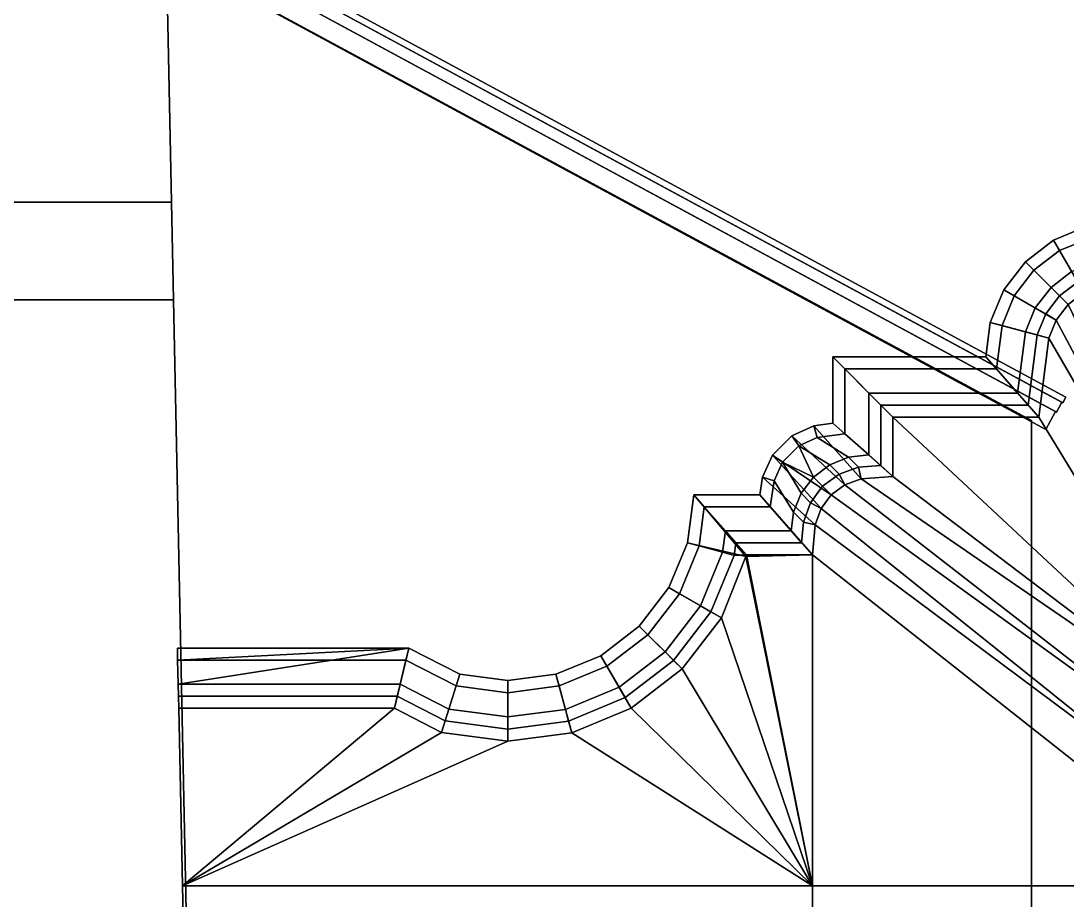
# Model space of a CAD drawing. Header units: metres. Extents: x -14.1 to 14.1, y -13.2 to 13.2.
# Drawn here: x -6.941 to -3.047, y -4.37 to -1.098 of the extents above; entities that cross this region are included whole.
import ezdxf

# ---------------------------------------------------------------- set-up
doc = ezdxf.new("R2010")
doc.units = ezdxf.units.M

msp = doc.modelspace()

# ---------------------------------------------------------------- linework, layer by layer
at = {"layer": 'bldgs', "color": 21}
for points in [[(-7.9901, 0.012212, 12.8292), (-3.17934, -2.58551, 12.8292), (-3.17934, -2.58551, 8.6044), (-7.9901, 0.012212, 8.6044)], [(-7.9901, -4.42826, 12.8292), (-3.17934, -4.42826, 12.8292), (-3.17934, -2.58551, 12.8292), (-7.9901, 0.012212, 12.8292)], [(-3.17934, -2.58551, 8.6044), (-3.17934, -2.58551, 5.92099), (-7.9901, 0.012212, 5.92099), (-7.9901, 0.012212, 8.6044)], [(-3.17934, -2.58551, 5.92099), (-3.17934, -2.58551, 3.03788), (-7.9901, 0.012212, 3.03788), (-7.9901, 0.012212, 5.92099)], [(-3.17934, -2.58551, 3.03788), (-3.17934, -2.58551, 0.354462), (-7.9901, 0.012212, 0.354462), (-7.9901, 0.012212, 3.03788)], [(-3.17934, -2.58551, 0.354462), (-3.17934, -2.58551, -2.52865), (-7.9901, 0.012212, -2.52865), (-7.9901, 0.012212, 0.354462)], [(-3.17934, -2.58551, -2.52865), (-3.17934, -2.58551, -5.21206), (-7.9901, 0.012212, -5.21206), (-7.9901, 0.012212, -2.52865)], [(-3.17934, -2.58551, -5.21206), (-3.17934, -2.58551, -9.43688), (-7.9901, 0.012212, -9.43688), (-7.9901, 0.012212, -5.21206)], [(-7.9901, 0.012212, -9.43688), (-3.17934, -2.58551, -9.43688), (-3.17934, -4.42826, -9.43688), (-7.9901, -4.42826, -9.43688)], [(-3.17934, -2.58551, 8.6044), (-3.17934, -2.58551, 12.8292), (-3.17934, -4.42826, 12.8292), (-3.17934, -4.42826, 8.6044)], [(-3.17934, -4.42826, 8.6044), (-3.17934, -4.42826, 5.92099), (-3.17934, -2.58551, 5.92099), (-3.17934, -2.58551, 8.6044)], [(-3.17934, -4.42826, 5.92099), (-3.17934, -4.42826, 3.03788), (-3.17934, -2.58551, 3.03788), (-3.17934, -2.58551, 5.92099)], [(-3.17934, -4.42826, 3.03788), (-3.17934, -4.42826, 0.354462), (-3.17934, -2.58551, 0.354462), (-3.17934, -2.58551, 3.03788)], [(-3.17934, -4.42826, 0.354462), (-3.17934, -4.42826, -2.52865), (-3.17934, -2.58551, -2.52865), (-3.17934, -2.58551, 0.354462)], [(-3.17934, -4.42826, -2.52865), (-3.17934, -4.42826, -5.21206), (-3.17934, -2.58551, -5.21206), (-3.17934, -2.58551, -2.52865)], [(-3.17934, -4.42826, -5.21206), (-3.17934, -4.42826, -9.43688), (-3.17934, -2.58551, -9.43688), (-3.17934, -2.58551, -5.21206)]]:
    msp.add_3dface(points, dxfattribs=at)
at = {"layer": 'facade', "color": 30}
for points in [[(-2.97654, -1.86394, 18.2145), (-3.09814, -1.91426, 18.2145), (-3.0756, -1.95334, 18.2145), (-2.96486, -1.9075, 18.2145)], [(-2.98539, -2.10961, 16.6459), (-3.09814, -1.91426, 16.6459), (-2.97654, -1.86394, 16.6459), (-2.91813, -2.08179, 16.6459)], [(-3.0756, -1.95334, 18.176), (-3.03047, -2.03148, 18.176), (-2.94152, -1.99462, 18.176), (-2.96486, -1.9075, 18.176)], [(-3.20257, -1.9944, 18.2145), (-3.17068, -2.02629, 18.2145), (-3.0756, -1.95334, 18.2145), (-3.09814, -1.91426, 18.2145)], [(-3.04309, -2.15389, 16.6459), (-3.20257, -1.9944, 16.6459), (-3.09814, -1.91426, 16.6459), (-2.98539, -2.10961, 16.6459)], [(-3.17068, -2.02629, 18.176), (-3.10686, -2.09011, 18.176), (-3.03047, -2.03148, 18.176), (-3.0756, -1.95334, 18.176)], [(-3.28272, -2.09883, 18.2145), (-3.24363, -2.12137, 18.2145), (-3.17068, -2.02629, 18.2145), (-3.20257, -1.9944, 18.2145)], [(-3.08736, -2.21163, 16.6459), (-3.28272, -2.09883, 16.6459), (-3.20257, -1.9944, 16.6459), (-3.04309, -2.15389, 16.6459)], [(-3.24363, -2.12137, 18.176), (-3.16549, -2.1665, 18.176), (-3.10686, -2.09011, 18.176), (-3.17068, -2.02629, 18.176)], [(-3.10686, -2.09011, 18.2145), (-3.07497, -2.122, 18.2145), (-3.00793, -2.07052, 18.2145), (-3.03047, -2.03148, 18.2145)], [(-3.33308, -2.22043, 18.2145), (-3.28947, -2.23202, 18.2145), (-3.24363, -2.12137, 18.2145), (-3.28272, -2.09883, 18.2145)], [(-3.11505, -2.27844, 16.6459), (-3.33308, -2.22043, 16.6459), (-3.28272, -2.09883, 16.6459), (-3.08736, -2.21163, 16.6459)], [(-3.16549, -2.1665, 18.2145), (-3.12645, -2.18904, 18.2145), (-3.07497, -2.122, 18.2145), (-3.10686, -2.09011, 18.2145)], [(-3.28947, -2.23202, 18.176), (-3.20226, -2.25523, 18.176), (-3.16549, -2.1665, 18.176), (-3.24363, -2.12137, 18.176)], [(-3.20226, -2.25523, 18.2145), (-3.15865, -2.26681, 18.2145), (-3.12645, -2.18904, 18.2145), (-3.16549, -2.1665, 18.2145)], [(-2.32585, -3.63978, 18.1308), (-3.04309, -2.15389, 18.1308), (-3.08736, -2.21163, 18.1308)], [(-3.08736, -2.21163, 16.6459), (-3.04309, -2.15389, 16.6459), (-2.32585, -3.63978, 16.6459)], [(-2.32585, -3.63978, 18.1308), (-3.08736, -2.21163, 18.1308), (-3.11505, -2.27844, 18.1308)], [(-3.11505, -2.27844, 16.6459), (-3.08736, -2.21163, 16.6459), (-2.32585, -3.63978, 16.6459)], [(-3.34953, -2.34902, 18.2145), (-3.31018, -2.39374, 18.2145), (-3.28947, -2.23202, 18.2145), (-3.33308, -2.22043, 18.2145)], [(-3.1527, -2.57263, 16.6459), (-3.34953, -2.34902, 16.6459), (-3.33308, -2.22043, 16.6459), (-3.11505, -2.27844, 16.6459)], [(-3.31018, -2.39374, 18.176), (-3.23146, -2.48319, 18.176), (-3.20226, -2.25523, 18.176), (-3.28947, -2.23202, 18.176)], [(-3.23146, -2.48319, 18.2145), (-3.19206, -2.52791, 18.2145), (-3.15865, -2.26681, 18.2145), (-3.20226, -2.25523, 18.2145)], [(-3.11505, -2.27844, 18.1308), (-3.1527, -2.57263, 18.1308), (-2.43489, -3.74878, 18.1308), (-2.32585, -3.63978, 18.1308)], [(-2.32585, -3.63978, 16.6459), (-2.43489, -3.74878, 16.6459), (-3.1527, -2.57263, 16.6459), (-3.11505, -2.27844, 16.6459)], [(-3.69529, -2.79415, 16.6459), (-3.91891, -2.59567, 16.6459), (-3.91891, -2.34902, 16.6459), (-3.69529, -2.57263, 16.6459)], [(-3.91891, -2.34902, 18.176), (-3.91891, -2.34902, 16.6459), (-3.91891, -2.59567, 16.6459), (-3.91891, -2.59567, 18.176)], [(-3.91891, -2.59567, 18.176), (-3.91891, -2.59567, 18.2145), (-3.91891, -2.34902, 18.2145), (-3.91891, -2.34902, 18.176)], [(-3.91891, -2.59567, 18.2145), (-3.87419, -2.63489, 18.2145), (-3.87419, -2.39374, 18.2145), (-3.91891, -2.34902, 18.2145)], [(-3.91891, -2.34902, 18.2145), (-3.87419, -2.39374, 18.2145), (-3.31018, -2.39374, 18.2145), (-3.34953, -2.34902, 18.2145)], [(-3.91891, -2.34902, 18.176), (-3.91891, -2.34902, 18.2145), (-3.34953, -2.34902, 18.2145), (-3.34953, -2.34902, 18.176)], [(-3.34953, -2.34902, 18.176), (-3.34953, -2.34902, 16.6459), (-3.91891, -2.34902, 16.6459), (-3.91891, -2.34902, 18.176)], [(-3.69529, -2.57263, 16.6459), (-3.91891, -2.34902, 16.6459), (-3.34953, -2.34902, 16.6459), (-3.1527, -2.57263, 16.6459)], [(-3.87419, -2.39374, 18.176), (-3.78474, -2.48319, 18.176), (-3.23146, -2.48319, 18.176), (-3.31018, -2.39374, 18.176)], [(-3.87419, -2.63489, 18.176), (-3.78474, -2.71333, 18.176), (-3.78474, -2.48319, 18.176), (-3.87419, -2.39374, 18.176)], [(-3.87419, -2.39374, 18.176), (-3.87419, -2.39374, 18.2145), (-3.87419, -2.63489, 18.2145), (-3.87419, -2.63489, 18.176)], [(-3.31018, -2.39374, 18.176), (-3.31018, -2.39374, 18.2145), (-3.87419, -2.39374, 18.2145), (-3.87419, -2.39374, 18.176)], [(-3.78474, -2.71333, 18.2145), (-3.74002, -2.75256, 18.2145), (-3.74002, -2.52791, 18.2145), (-3.78474, -2.48319, 18.2145)], [(-3.78474, -2.48319, 18.2145), (-3.74002, -2.52791, 18.2145), (-3.19206, -2.52791, 18.2145), (-3.23146, -2.48319, 18.2145)], [(-3.78474, -2.48319, 18.176), (-3.78474, -2.48319, 18.2145), (-3.23146, -2.48319, 18.2145), (-3.23146, -2.48319, 18.176)], [(-3.78474, -2.71333, 18.176), (-3.78474, -2.71333, 18.2145), (-3.78474, -2.48319, 18.2145), (-3.78474, -2.48319, 18.176)], [(-3.74002, -2.52791, 18.176), (-3.74002, -2.52791, 18.2145), (-3.74002, -2.75256, 18.2145), (-3.74002, -2.75256, 18.176)], [(-3.74002, -2.75256, 18.176), (-3.69529, -2.79415, 18.1308), (-3.69529, -2.57263, 18.1308), (-3.74002, -2.52791, 18.176)], [(-3.74002, -2.52791, 18.176), (-3.69529, -2.57263, 18.1308), (-3.1527, -2.57263, 18.1308), (-3.19206, -2.52791, 18.176)], [(-3.19206, -2.52791, 18.176), (-3.19206, -2.52791, 18.2145), (-3.74002, -2.52791, 18.2145), (-3.74002, -2.52791, 18.176)], [(-3.87432, -2.82523, 16.6459), (-4.07133, -2.6424, 16.6459), (-3.98931, -2.60492, 16.6459), (-3.81394, -2.80283, 16.6459)], [(-4.07133, -2.6424, 18.2145), (-4.04539, -2.67975, 18.2145), (-3.97683, -2.6484, 18.2145), (-3.98931, -2.60492, 18.2145)], [(-3.81394, -2.80283, 16.6459), (-3.98931, -2.60492, 16.6459), (-3.91891, -2.59567, 16.6459), (-3.69529, -2.79415, 16.6459)], [(-3.98931, -2.60492, 18.2145), (-3.97683, -2.6484, 18.2145), (-3.87419, -2.63489, 18.2145), (-3.91891, -2.59567, 18.2145)], [(-2.43489, -3.74878, 18.1308), (-3.1527, -2.57263, 18.1308), (-3.69529, -2.57263, 18.1308)], [(-3.69529, -2.57263, 18.1308), (-3.69529, -2.79415, 18.1308), (-2.43489, -3.74878, 18.1308)], [(-3.69529, -2.57263, 16.6459), (-3.1527, -2.57263, 16.6459), (-2.43489, -3.74878, 16.6459)], [(-2.43489, -3.74878, 16.6459), (-3.69529, -2.79415, 16.6459), (-3.69529, -2.57263, 16.6459)], [(-3.92508, -2.86226, 16.6459), (-4.14391, -2.71499, 16.6459), (-4.07133, -2.6424, 16.6459), (-3.87432, -2.82523, 16.6459)], [(-4.14391, -2.71499, 18.2145), (-4.10657, -2.74088, 18.2145), (-4.04539, -2.67975, 18.2145), (-4.07133, -2.6424, 18.2145)], [(-3.97683, -2.6484, 18.176), (-3.86081, -2.72138, 18.176), (-3.78474, -2.71333, 18.176), (-3.87419, -2.63489, 18.176)], [(-4.10657, -2.74088, 18.176), (-3.99136, -2.79598, 18.176), (-4.04539, -2.67975, 18.176)], [(-4.04539, -2.67975, 18.176), (-3.93076, -2.75037, 18.176), (-3.86081, -2.72138, 18.176), (-3.97683, -2.6484, 18.176)], [(-3.99136, -2.79598, 18.176), (-3.93076, -2.75037, 18.176), (-4.04539, -2.67975, 18.176)], [(-3.98465, -2.97376, 16.6459), (-4.18135, -2.79701, 16.6459), (-4.14391, -2.71499, 16.6459), (-3.96211, -2.91302, 16.6459)], [(-4.18135, -2.79701, 18.2145), (-4.13797, -2.80971, 18.2145), (-4.10657, -2.74088, 18.2145), (-4.14391, -2.71499, 18.2145)], [(-3.96211, -2.91302, 16.6459), (-4.14391, -2.71499, 16.6459), (-3.92508, -2.86226, 16.6459)], [(-3.93076, -2.75037, 18.2145), (-3.8957, -2.78547, 18.2145), (-3.82351, -2.75868, 18.2145), (-3.86081, -2.72138, 18.2145)], [(-3.86081, -2.72138, 18.2145), (-3.82351, -2.75868, 18.2145), (-3.74002, -2.75256, 18.2145), (-3.78474, -2.71333, 18.2145)], [(-4.13797, -2.80971, 18.176), (-4.06596, -2.92653, 18.176), (-4.03698, -2.85658, 18.176), (-4.10657, -2.74088, 18.176)], [(-4.10657, -2.74088, 18.176), (-4.03698, -2.85658, 18.176), (-3.99136, -2.79598, 18.176)], [(-3.95706, -2.83029, 18.2145), (-3.8957, -2.78547, 18.2145), (-3.93076, -2.75037, 18.2145), (-3.99136, -2.79598, 18.2145)], [(-3.99454, -3.08535, 16.6459), (-4.19061, -2.86173, 16.6459), (-4.18135, -2.79701, 16.6459), (-3.98465, -2.97376, 16.6459)], [(-4.19061, -2.86173, 18.2145), (-4.15183, -2.90645, 18.2145), (-4.13797, -2.80971, 18.2145), (-4.18135, -2.79701, 18.2145)], [(-4.03698, -2.85658, 18.2145), (-4.00187, -2.89165, 18.2145), (-3.95706, -2.83029, 18.2145), (-3.99136, -2.79598, 18.2145)], [(-2.52331, -3.87512, 18.1308), (-2.43489, -3.74878, 18.1308), (-3.81394, -2.80283, 18.1308), (-3.87432, -2.82523, 18.1308)], [(-3.87432, -2.82523, 16.6459), (-3.81394, -2.80283, 16.6459), (-2.43489, -3.74878, 16.6459), (-2.52331, -3.87512, 16.6459)], [(-2.43489, -3.74878, 18.1308), (-3.69529, -2.79415, 18.1308), (-3.81394, -2.80283, 18.1308)], [(-3.81394, -2.80283, 16.6459), (-3.69529, -2.79415, 16.6459), (-2.43489, -3.74878, 16.6459)], [(-4.15183, -2.90645, 18.176), (-4.07428, -2.9959, 18.176), (-4.06596, -2.92653, 18.176), (-4.13797, -2.80971, 18.176)], [(-3.87432, -2.82523, 18.1308), (-3.92508, -2.86226, 18.1308), (-2.52331, -3.87512, 18.1308)], [(-2.52331, -3.87512, 16.6459), (-3.92508, -2.86226, 16.6459), (-3.87432, -2.82523, 16.6459)], [(-4.46024, -3.04076, 18.2145), (-4.41668, -3.05243, 18.2145), (-4.39736, -2.90645, 18.2145), (-4.43658, -2.86173, 18.2145)], [(-4.24266, -3.09192, 16.6459), (-4.46024, -3.04076, 16.6459), (-4.43658, -2.86173, 16.6459)], [(-4.24266, -3.09192, 16.6459), (-4.43658, -2.86173, 16.6459), (-4.19061, -2.86173, 16.6459), (-3.99454, -3.08535, 16.6459)], [(-4.43658, -2.86173, 18.2145), (-4.39736, -2.90645, 18.2145), (-4.15183, -2.90645, 18.2145), (-4.19061, -2.86173, 18.2145)], [(-4.19061, -2.86173, 18.176), (-4.19061, -2.86173, 16.6459), (-4.43658, -2.86173, 16.6459), (-4.43658, -2.86173, 18.176)], [(-4.43658, -2.86173, 18.176), (-4.43658, -2.86173, 18.2145), (-4.19061, -2.86173, 18.2145), (-4.19061, -2.86173, 18.176)], [(-4.06596, -2.92653, 18.2145), (-4.02866, -2.96383, 18.2145), (-4.00187, -2.89165, 18.2145), (-4.03698, -2.85658, 18.2145)], [(-2.58847, -4.01479, 18.1308), (-2.52331, -3.87512, 18.1308), (-3.92508, -2.86226, 18.1308), (-3.96211, -2.91302, 18.1308)], [(-3.96211, -2.91302, 16.6459), (-3.92508, -2.86226, 16.6459), (-2.52331, -3.87512, 16.6459), (-2.58847, -4.01479, 16.6459)], [(-4.41668, -3.05243, 18.176), (-4.32952, -3.07577, 18.176), (-4.31896, -2.9959, 18.176), (-4.39736, -2.90645, 18.176)], [(-4.39736, -2.90645, 18.176), (-4.31896, -2.9959, 18.176), (-4.07428, -2.9959, 18.176), (-4.15183, -2.90645, 18.176)], [(-4.15183, -2.90645, 18.176), (-4.15183, -2.90645, 18.2145), (-4.39736, -2.90645, 18.2145), (-4.39736, -2.90645, 18.176)], [(-3.96211, -2.91302, 18.1308), (-3.98465, -2.97376, 18.1308), (-2.58847, -4.01479, 18.1308)], [(-2.58847, -4.01479, 16.6459), (-3.98465, -2.97376, 16.6459), (-3.96211, -2.91302, 16.6459)], [(-4.07428, -2.9959, 18.2145), (-4.03546, -3.04062, 18.2145), (-4.02866, -2.96383, 18.2145), (-4.06596, -2.92653, 18.2145)], [(-4.32952, -3.07577, 18.2145), (-4.28596, -3.08745, 18.2145), (-4.27978, -3.04062, 18.2145), (-4.31896, -2.9959, 18.2145)], [(-4.31896, -2.9959, 18.2145), (-4.27978, -3.04062, 18.2145), (-4.03546, -3.04062, 18.2145), (-4.07428, -2.9959, 18.2145)], [(-4.31896, -2.9959, 18.176), (-4.31896, -2.9959, 18.2145), (-4.07428, -2.9959, 18.2145), (-4.07428, -2.9959, 18.176)], [(-2.62836, -4.16372, 18.1308), (-2.58847, -4.01479, 18.1308), (-3.98465, -2.97376, 18.1308), (-3.99454, -3.08535, 18.1308)], [(-3.99454, -3.08535, 16.6459), (-3.98465, -2.97376, 16.6459), (-2.58847, -4.01479, 16.6459), (-2.62836, -4.16372, 16.6459)], [(-4.5293, -3.20762, 18.2145), (-4.49021, -3.23016, 18.2145), (-4.41668, -3.05243, 18.2145), (-4.46024, -3.04076, 18.2145)], [(-4.33394, -3.32037, 16.6459), (-4.5293, -3.20762, 16.6459), (-4.46024, -3.04076, 16.6459), (-4.24266, -3.09192, 16.6459)], [(-4.49021, -3.23016, 18.176), (-4.41208, -3.27529, 18.176), (-4.32952, -3.07577, 18.176), (-4.41668, -3.05243, 18.176)], [(-4.27978, -3.04062, 18.176), (-4.24056, -3.08535, 18.1308), (-3.99454, -3.08535, 18.1308), (-4.03546, -3.04062, 18.176)], [(-4.03546, -3.04062, 18.176), (-4.03546, -3.04062, 18.2145), (-4.27978, -3.04062, 18.2145), (-4.27978, -3.04062, 18.176)], [(-4.41208, -3.27529, 18.2145), (-4.37303, -3.29783, 18.2145), (-4.28596, -3.08745, 18.2145), (-4.32952, -3.07577, 18.2145)], [(-4.24056, -3.08535, 18.1308), (-4.33394, -3.32037, 18.1308), (-3.99454, -4.31735, 18.1308)], [(-3.99454, -4.31735, 16.6459), (-4.33394, -3.32037, 16.6459), (-4.24266, -3.09192, 16.6459)], [(-4.24266, -3.09192, 16.6459), (-3.99454, -3.08535, 16.6459), (-3.99454, -4.31735, 16.6459)], [(-3.99454, -4.31735, 18.1308), (-3.99454, -3.08535, 18.1308), (-4.24056, -3.08535, 18.1308)], [(-3.99454, -3.08535, 18.1308), (-3.99454, -4.31735, 18.1308), (-2.64183, -4.31735, 18.1308), (-2.62836, -4.16372, 18.1308)], [(-2.62836, -4.16372, 16.6459), (-2.64183, -4.31735, 16.6459), (-3.99454, -4.31735, 16.6459), (-3.99454, -3.08535, 16.6459)], [(-4.63923, -3.35087, 18.2145), (-4.60734, -3.38276, 18.2145), (-4.49021, -3.23016, 18.2145), (-4.5293, -3.20762, 18.2145)], [(-4.47974, -3.51035, 16.6459), (-4.63923, -3.35087, 16.6459), (-4.5293, -3.20762, 16.6459), (-4.33394, -3.32037, 16.6459)], [(-4.60734, -3.38276, 18.176), (-4.54352, -3.44658, 18.176), (-4.41208, -3.27529, 18.176), (-4.49021, -3.23016, 18.176)], [(-4.54352, -3.44658, 18.2145), (-4.51163, -3.47847, 18.2145), (-4.37303, -3.29783, 18.2145), (-4.41208, -3.27529, 18.2145)], [(-3.99454, -4.31735, 18.1308), (-4.33394, -3.32037, 18.1308), (-4.47974, -3.51035, 18.1308)], [(-4.47974, -3.51035, 16.6459), (-4.33394, -3.32037, 16.6459), (-3.99454, -4.31735, 16.6459)], [(-4.78248, -3.4608, 18.2145), (-4.75994, -3.49984, 18.2145), (-4.60734, -3.38276, 18.2145), (-4.63923, -3.35087, 18.2145)], [(-4.66968, -3.65611, 16.6459), (-4.78248, -3.4608, 16.6459), (-4.63923, -3.35087, 16.6459), (-4.47974, -3.51035, 16.6459)], [(-4.75994, -3.49984, 18.176), (-4.71481, -3.57798, 18.176), (-4.54352, -3.44658, 18.176), (-4.60734, -3.38276, 18.176)], [(-6.35847, -3.43285, 18.2145), (-6.35748, -3.47757, 18.2145), (-5.50754, -3.47757, 18.2145), (-5.49675, -3.43285, 18.2145)], [(-6.35847, -3.43285, 18.176), (-6.35847, -3.43285, 18.2145), (-5.49675, -3.43285, 18.2145), (-5.49675, -3.43285, 18.176)], [(-5.49675, -3.43285, 18.176), (-5.49675, -3.43285, 16.6459), (-6.35847, -3.43285, 16.6459), (-6.35847, -3.43285, 18.176)], [(-6.35748, -3.47757, 16.6459), (-6.35847, -3.43285, 16.6459), (-5.49675, -3.43285, 16.6459)], [(-6.35847, -3.43285, 18.176), (-6.35847, -3.43285, 16.6459), (-6.35748, -3.47757, 16.6459), (-6.35748, -3.47757, 18.176)], [(-6.35748, -3.47757, 18.176), (-6.35748, -3.47757, 18.2145), (-6.35847, -3.43285, 18.2145), (-6.35847, -3.43285, 18.176)], [(-6.35551, -3.56702, 16.6459), (-6.35748, -3.47757, 16.6459), (-5.49675, -3.43285, 16.6459)], [(-5.49675, -3.43285, 16.6459), (-5.55071, -3.65647, 16.6459), (-6.35354, -3.65647, 16.6459), (-6.35551, -3.56702, 16.6459)], [(-5.55071, -3.65647, 16.6459), (-5.49675, -3.43285, 16.6459), (-5.30738, -3.5299, 16.6459), (-5.37493, -3.74654, 16.6459)], [(-5.49675, -3.43285, 18.2145), (-5.50754, -3.47757, 18.2145), (-5.32089, -3.57324, 18.2145), (-5.30738, -3.5299, 18.2145)], [(-4.9493, -3.5299, 18.2145), (-4.93762, -3.57346, 18.2145), (-4.75994, -3.49984, 18.2145), (-4.78248, -3.4608, 18.2145)], [(-4.89093, -3.74775, 16.6459), (-4.9493, -3.5299, 16.6459), (-4.78248, -3.4608, 16.6459), (-4.66968, -3.65611, 16.6459)], [(-4.71481, -3.57798, 18.2145), (-4.69227, -3.61706, 18.2145), (-4.51163, -3.47847, 18.2145), (-4.54352, -3.44658, 18.2145)], [(-6.35551, -3.56702, 18.176), (-5.52913, -3.56702, 18.176), (-5.50754, -3.47757, 18.176), (-6.35748, -3.47757, 18.176)], [(-5.50754, -3.47757, 18.176), (-5.50754, -3.47757, 18.2145), (-6.35748, -3.47757, 18.2145), (-6.35748, -3.47757, 18.176)], [(-6.35748, -3.47757, 16.6459), (-6.35551, -3.56702, 16.6459), (-6.35551, -3.56702, 18.176), (-6.35748, -3.47757, 18.176)], [(-5.50754, -3.47757, 18.176), (-5.52913, -3.56702, 18.176), (-5.3479, -3.65991, 18.176), (-5.32089, -3.57324, 18.176)], [(-4.93762, -3.57346, 18.176), (-4.91428, -3.66062, 18.176), (-4.71481, -3.57798, 18.176), (-4.75994, -3.49984, 18.176)], [(-5.37493, -3.74654, 16.6459), (-5.30738, -3.5299, 16.6459), (-5.12832, -3.55347, 16.6459), (-5.12832, -3.77901, 16.6459)], [(-5.30738, -3.5299, 18.2145), (-5.32089, -3.57324, 18.2145), (-5.12832, -3.59859, 18.2145), (-5.12832, -3.55347, 18.2145)], [(-5.12832, -3.55347, 18.2145), (-5.12832, -3.59859, 18.2145), (-4.93762, -3.57346, 18.2145), (-4.9493, -3.5299, 18.2145)], [(-5.12832, -3.77901, 16.6459), (-5.12832, -3.55347, 16.6459), (-4.9493, -3.5299, 16.6459), (-4.89093, -3.74775, 16.6459)], [(-4.47974, -3.51035, 18.1308), (-4.66968, -3.65611, 18.1308), (-3.99454, -4.31735, 18.1308)], [(-3.99454, -4.31735, 16.6459), (-4.66968, -3.65611, 16.6459), (-4.47974, -3.51035, 16.6459)], [(-6.35453, -3.61174, 18.2145), (-5.53992, -3.61174, 18.2145), (-5.52913, -3.56702, 18.2145), (-6.35551, -3.56702, 18.2145)], [(-6.35551, -3.56702, 18.176), (-6.35551, -3.56702, 18.2145), (-5.52913, -3.56702, 18.2145), (-5.52913, -3.56702, 18.176)], [(-6.35551, -3.56702, 16.6459), (-6.35354, -3.65647, 16.6459), (-6.35453, -3.61174, 18.176), (-6.35551, -3.56702, 18.176)], [(-6.35453, -3.61174, 18.176), (-6.35453, -3.61174, 18.2145), (-6.35551, -3.56702, 18.2145), (-6.35551, -3.56702, 18.176)], [(-5.52913, -3.56702, 18.2145), (-5.53992, -3.61174, 18.2145), (-5.36142, -3.7032, 18.2145), (-5.3479, -3.65991, 18.2145)], [(-5.32089, -3.57324, 18.176), (-5.3479, -3.65991, 18.176), (-5.12832, -3.6888, 18.176), (-5.12832, -3.59859, 18.176)], [(-5.12832, -3.59859, 18.176), (-5.12832, -3.6888, 18.176), (-4.91428, -3.66062, 18.176), (-4.93762, -3.57346, 18.176)], [(-4.91428, -3.66062, 18.2145), (-4.90261, -3.70419, 18.2145), (-4.69227, -3.61706, 18.2145), (-4.71481, -3.57798, 18.2145)], [(-6.35354, -3.65647, 16.6459), (-6.35354, -3.65647, 18.1308), (-6.35453, -3.61174, 18.176)], [(-5.53992, -3.61174, 18.176), (-5.53992, -3.61174, 18.2145), (-6.35453, -3.61174, 18.2145), (-6.35453, -3.61174, 18.176)], [(-5.55071, -3.65647, 18.1308), (-5.53992, -3.61174, 18.176), (-6.35453, -3.61174, 18.176), (-6.35354, -3.65647, 18.1308)], [(-6.33899, -4.31735, 16.6459), (-6.35354, -3.65647, 16.6459), (-5.55071, -3.65647, 16.6459)], [(-6.35354, -3.65647, 16.6459), (-6.33899, -4.31735, 16.6459), (-6.33899, -4.31735, 18.1308), (-6.35354, -3.65647, 18.1308)], [(-5.55071, -3.65647, 18.1308), (-6.35354, -3.65647, 18.1308), (-6.33899, -4.31735, 18.1308)], [(-5.55071, -3.65647, 16.6459), (-5.37493, -3.74654, 16.6459), (-6.33899, -4.31735, 16.6459)], [(-6.33899, -4.31735, 18.1308), (-5.37493, -3.74654, 18.1308), (-5.55071, -3.65647, 18.1308)], [(-4.66968, -3.65611, 18.1308), (-4.89093, -3.74775, 18.1308), (-3.99454, -4.31735, 18.1308)], [(-3.99454, -4.31735, 16.6459), (-4.89093, -3.74775, 16.6459), (-4.66968, -3.65611, 16.6459)], [(-5.3479, -3.65991, 18.2145), (-5.36142, -3.7032, 18.2145), (-5.12832, -3.73388, 18.2145), (-5.12832, -3.6888, 18.2145)], [(-5.12832, -3.6888, 18.2145), (-5.12832, -3.73388, 18.2145), (-4.90261, -3.70419, 18.2145), (-4.91428, -3.66062, 18.2145)], [(-6.33899, -4.31735, 16.6459), (-5.37493, -3.74654, 16.6459), (-5.12832, -3.77901, 16.6459)], [(-5.12832, -3.77901, 18.1308), (-5.37493, -3.74654, 18.1308), (-6.33899, -4.31735, 18.1308)], [(-6.33899, -4.31735, 18.1308), (-3.99454, -4.31735, 18.1308), (-4.89093, -3.74775, 18.1308), (-5.12832, -3.77901, 18.1308)], [(-5.12832, -3.77901, 16.6459), (-4.89093, -3.74775, 16.6459), (-3.99454, -4.31735, 16.6459), (-6.33899, -4.31735, 16.6459)], [(-3.99454, -4.31735, 18.1308), (-6.33899, -4.31735, 18.1308), (-6.21772, -9.82494, 18.1308), (-3.99454, -9.82494, 18.1308)], [(-3.99454, -9.82494, 16.6459), (-6.21772, -9.82494, 16.6459), (-6.33899, -4.31735, 16.6459), (-3.99454, -4.31735, 16.6459)], [(-6.33899, -4.31735, 16.6459), (-6.21772, -9.82494, 16.6459), (-6.21772, -9.82494, 18.1308), (-6.33899, -4.31735, 18.1308)], [(-2.64183, -6.7974, 18.1308), (-2.64183, -4.31735, 18.1308), (-3.99454, -4.31735, 18.1308), (-3.99454, -9.82494, 18.1308)], [(-3.99454, -9.82494, 16.6459), (-3.99454, -4.31735, 16.6459), (-2.64183, -4.31735, 16.6459), (-2.64183, -6.7974, 16.6459)]]:
    msp.add_3dface(points, dxfattribs=at)
at = {"layer": 'facade2', "color": 22}
for points in [[(-3.07497, -2.122, 18.176), (-3.04309, -2.15389, 18.1308), (-2.98539, -2.10961, 18.1308), (-3.00793, -2.07052, 18.176)], [(-3.12645, -2.18904, 18.176), (-3.08736, -2.21163, 18.1308), (-3.04309, -2.15389, 18.1308), (-3.07497, -2.122, 18.176)], [(-3.15865, -2.26681, 18.176), (-3.11505, -2.27844, 18.1308), (-3.08736, -2.21163, 18.1308), (-3.12645, -2.18904, 18.176)], [(-3.19206, -2.52791, 18.176), (-3.1527, -2.57263, 18.1308), (-3.11505, -2.27844, 18.1308), (-3.15865, -2.26681, 18.176)], [(-3.8957, -2.78547, 18.176), (-3.87432, -2.82523, 18.1308), (-3.81394, -2.80283, 18.1308), (-3.82351, -2.75868, 18.176)], [(-3.82351, -2.75868, 18.176), (-3.81394, -2.80283, 18.1308), (-3.69529, -2.79415, 18.1308), (-3.74002, -2.75256, 18.176)], [(-3.95706, -2.83029, 18.176), (-3.92508, -2.86226, 18.1308), (-3.87432, -2.82523, 18.1308), (-3.8957, -2.78547, 18.176)], [(-4.00187, -2.89165, 18.176), (-3.96211, -2.91302, 18.1308), (-3.92508, -2.86226, 18.1308), (-3.95706, -2.83029, 18.176)], [(-4.02866, -2.96383, 18.176), (-3.98465, -2.97376, 18.1308), (-3.96211, -2.91302, 18.1308), (-4.00187, -2.89165, 18.176)], [(-4.03546, -3.04062, 18.176), (-3.99454, -3.08535, 18.1308), (-3.98465, -2.97376, 18.1308), (-4.02866, -2.96383, 18.176)], [(-4.28596, -3.08745, 18.176), (-4.24056, -3.08535, 18.1308), (-4.27978, -3.04062, 18.176)], [(-4.37303, -3.29783, 18.176), (-4.33394, -3.32037, 18.1308), (-4.24056, -3.08535, 18.1308), (-4.28596, -3.08745, 18.176)], [(-4.51163, -3.47847, 18.176), (-4.47974, -3.51035, 18.1308), (-4.33394, -3.32037, 18.1308), (-4.37303, -3.29783, 18.176)], [(-4.69227, -3.61706, 18.176), (-4.66968, -3.65611, 18.1308), (-4.47974, -3.51035, 18.1308), (-4.51163, -3.47847, 18.176)], [(-5.53992, -3.61174, 18.176), (-5.55071, -3.65647, 18.1308), (-5.37493, -3.74654, 18.1308), (-5.36142, -3.7032, 18.176)], [(-4.90261, -3.70419, 18.176), (-4.89093, -3.74775, 18.1308), (-4.66968, -3.65611, 18.1308), (-4.69227, -3.61706, 18.176)], [(-5.36142, -3.7032, 18.176), (-5.37493, -3.74654, 18.1308), (-5.12832, -3.77901, 18.1308), (-5.12832, -3.73388, 18.176)], [(-5.12832, -3.73388, 18.176), (-5.12832, -3.77901, 18.1308), (-4.89093, -3.74775, 18.1308), (-4.90261, -3.70419, 18.176)]]:
    msp.add_3dface(points, dxfattribs=at)
at = {"layer": 'facade3', "color": 24}
for points in [[(-3.09814, -1.91426, 18.176), (-3.09814, -1.91426, 18.2145), (-2.97654, -1.86394, 18.2145), (-2.97654, -1.86394, 18.176)], [(-2.97654, -1.86394, 18.176), (-2.97654, -1.86394, 16.6459), (-3.09814, -1.91426, 16.6459), (-3.09814, -1.91426, 18.176)], [(-2.96486, -1.9075, 18.176), (-2.96486, -1.9075, 18.2145), (-3.0756, -1.95334, 18.2145), (-3.0756, -1.95334, 18.176)], [(-3.09814, -1.91426, 18.176), (-3.09814, -1.91426, 16.6459), (-3.20257, -1.9944, 16.6459), (-3.20257, -1.9944, 18.176)], [(-3.20257, -1.9944, 18.176), (-3.20257, -1.9944, 18.2145), (-3.09814, -1.91426, 18.2145), (-3.09814, -1.91426, 18.176)], [(-3.0756, -1.95334, 18.176), (-3.0756, -1.95334, 18.2145), (-3.17068, -2.02629, 18.2145), (-3.17068, -2.02629, 18.176)], [(-3.28272, -2.09883, 18.176), (-3.28272, -2.09883, 18.2145), (-3.20257, -1.9944, 18.2145), (-3.20257, -1.9944, 18.176)], [(-3.20257, -1.9944, 18.176), (-3.20257, -1.9944, 16.6459), (-3.28272, -2.09883, 16.6459), (-3.28272, -2.09883, 18.176)], [(-3.17068, -2.02629, 18.176), (-3.17068, -2.02629, 18.2145), (-3.24363, -2.12137, 18.2145), (-3.24363, -2.12137, 18.176)], [(-3.10686, -2.09011, 18.176), (-3.10686, -2.09011, 18.2145), (-3.03047, -2.03148, 18.2145), (-3.03047, -2.03148, 18.176)], [(-3.33308, -2.22043, 18.176), (-3.33308, -2.22043, 18.2145), (-3.28272, -2.09883, 18.2145), (-3.28272, -2.09883, 18.176)], [(-3.28272, -2.09883, 18.176), (-3.28272, -2.09883, 16.6459), (-3.33308, -2.22043, 16.6459), (-3.33308, -2.22043, 18.176)], [(-3.16549, -2.1665, 18.176), (-3.16549, -2.1665, 18.2145), (-3.10686, -2.09011, 18.2145), (-3.10686, -2.09011, 18.176)], [(-3.00793, -2.07052, 18.176), (-3.00793, -2.07052, 18.2145), (-3.07497, -2.122, 18.2145), (-3.07497, -2.122, 18.176)], [(-3.24363, -2.12137, 18.176), (-3.24363, -2.12137, 18.2145), (-3.28947, -2.23202, 18.2145), (-3.28947, -2.23202, 18.176)], [(-3.07497, -2.122, 18.176), (-3.07497, -2.122, 18.2145), (-3.12645, -2.18904, 18.2145), (-3.12645, -2.18904, 18.176)], [(-3.20226, -2.25523, 18.176), (-3.20226, -2.25523, 18.2145), (-3.16549, -2.1665, 18.2145), (-3.16549, -2.1665, 18.176)], [(-3.12645, -2.18904, 18.176), (-3.12645, -2.18904, 18.2145), (-3.15865, -2.26681, 18.2145), (-3.15865, -2.26681, 18.176)], [(-3.33308, -2.22043, 18.176), (-3.33308, -2.22043, 16.6459), (-3.34953, -2.34902, 16.6459), (-3.34953, -2.34902, 18.176)], [(-3.34953, -2.34902, 18.176), (-3.34953, -2.34902, 18.2145), (-3.33308, -2.22043, 18.2145), (-3.33308, -2.22043, 18.176)], [(-3.28947, -2.23202, 18.176), (-3.28947, -2.23202, 18.2145), (-3.31018, -2.39374, 18.2145), (-3.31018, -2.39374, 18.176)], [(-3.23146, -2.48319, 18.176), (-3.23146, -2.48319, 18.2145), (-3.20226, -2.25523, 18.2145), (-3.20226, -2.25523, 18.176)], [(-3.15865, -2.26681, 18.176), (-3.15865, -2.26681, 18.2145), (-3.19206, -2.52791, 18.2145), (-3.19206, -2.52791, 18.176)], [(-3.98931, -2.60492, 18.176), (-3.98931, -2.60492, 16.6459), (-4.07133, -2.6424, 16.6459), (-4.07133, -2.6424, 18.176)], [(-4.07133, -2.6424, 18.176), (-4.07133, -2.6424, 18.2145), (-3.98931, -2.60492, 18.2145), (-3.98931, -2.60492, 18.176)], [(-3.98931, -2.60492, 18.176), (-3.98931, -2.60492, 18.2145), (-3.91891, -2.59567, 18.2145), (-3.91891, -2.59567, 18.176)], [(-3.91891, -2.59567, 18.176), (-3.91891, -2.59567, 16.6459), (-3.98931, -2.60492, 16.6459), (-3.98931, -2.60492, 18.176)], [(-4.14391, -2.71499, 18.176), (-4.14391, -2.71499, 18.2145), (-4.07133, -2.6424, 18.2145), (-4.07133, -2.6424, 18.176)], [(-4.07133, -2.6424, 18.176), (-4.07133, -2.6424, 16.6459), (-4.14391, -2.71499, 16.6459), (-4.14391, -2.71499, 18.176)], [(-3.87419, -2.63489, 18.176), (-3.87419, -2.63489, 18.2145), (-3.97683, -2.6484, 18.2145), (-3.97683, -2.6484, 18.176)], [(-4.04539, -2.67975, 18.176), (-4.04539, -2.67975, 18.2145), (-4.10657, -2.74088, 18.2145), (-4.10657, -2.74088, 18.176)], [(-3.97683, -2.6484, 18.176), (-3.97683, -2.6484, 18.2145), (-4.04539, -2.67975, 18.2145), (-4.04539, -2.67975, 18.176)], [(-4.18135, -2.79701, 18.176), (-4.18135, -2.79701, 18.2145), (-4.14391, -2.71499, 18.2145), (-4.14391, -2.71499, 18.176)], [(-4.14391, -2.71499, 18.176), (-4.14391, -2.71499, 16.6459), (-4.18135, -2.79701, 16.6459), (-4.18135, -2.79701, 18.176)], [(-3.93076, -2.75037, 18.176), (-3.93076, -2.75037, 18.2145), (-3.86081, -2.72138, 18.2145), (-3.86081, -2.72138, 18.176)], [(-3.86081, -2.72138, 18.176), (-3.86081, -2.72138, 18.2145), (-3.78474, -2.71333, 18.2145), (-3.78474, -2.71333, 18.176)], [(-4.10657, -2.74088, 18.176), (-4.10657, -2.74088, 18.2145), (-4.13797, -2.80971, 18.2145), (-4.13797, -2.80971, 18.176)], [(-3.99136, -2.79598, 18.176), (-3.99136, -2.79598, 18.2145), (-3.93076, -2.75037, 18.2145), (-3.93076, -2.75037, 18.176)], [(-3.82351, -2.75868, 18.176), (-3.82351, -2.75868, 18.2145), (-3.8957, -2.78547, 18.2145), (-3.8957, -2.78547, 18.176)], [(-3.74002, -2.75256, 18.176), (-3.74002, -2.75256, 18.2145), (-3.82351, -2.75868, 18.2145), (-3.82351, -2.75868, 18.176)], [(-4.18135, -2.79701, 18.176), (-4.18135, -2.79701, 16.6459), (-4.19061, -2.86173, 16.6459), (-4.19061, -2.86173, 18.176)], [(-4.19061, -2.86173, 18.176), (-4.19061, -2.86173, 18.2145), (-4.18135, -2.79701, 18.2145), (-4.18135, -2.79701, 18.176)], [(-4.03698, -2.85658, 18.176), (-4.03698, -2.85658, 18.2145), (-3.99136, -2.79598, 18.2145), (-3.99136, -2.79598, 18.176)], [(-3.8957, -2.78547, 18.176), (-3.8957, -2.78547, 18.2145), (-3.95706, -2.83029, 18.2145), (-3.95706, -2.83029, 18.176)], [(-4.13797, -2.80971, 18.176), (-4.13797, -2.80971, 18.2145), (-4.15183, -2.90645, 18.2145), (-4.15183, -2.90645, 18.176)], [(-3.95706, -2.83029, 18.176), (-3.95706, -2.83029, 18.2145), (-4.00187, -2.89165, 18.2145), (-4.00187, -2.89165, 18.176)], [(-4.43658, -2.86173, 18.176), (-4.43658, -2.86173, 16.6459), (-4.46024, -3.04076, 16.6459), (-4.46024, -3.04076, 18.176)], [(-4.46024, -3.04076, 18.176), (-4.46024, -3.04076, 18.2145), (-4.43658, -2.86173, 18.2145), (-4.43658, -2.86173, 18.176)], [(-4.06596, -2.92653, 18.176), (-4.06596, -2.92653, 18.2145), (-4.03698, -2.85658, 18.2145), (-4.03698, -2.85658, 18.176)], [(-4.39736, -2.90645, 18.176), (-4.39736, -2.90645, 18.2145), (-4.41668, -3.05243, 18.2145), (-4.41668, -3.05243, 18.176)], [(-4.00187, -2.89165, 18.176), (-4.00187, -2.89165, 18.2145), (-4.02866, -2.96383, 18.2145), (-4.02866, -2.96383, 18.176)], [(-4.07428, -2.9959, 18.176), (-4.07428, -2.9959, 18.2145), (-4.06596, -2.92653, 18.2145), (-4.06596, -2.92653, 18.176)], [(-4.32952, -3.07577, 18.176), (-4.32952, -3.07577, 18.2145), (-4.31896, -2.9959, 18.2145), (-4.31896, -2.9959, 18.176)], [(-4.02866, -2.96383, 18.176), (-4.02866, -2.96383, 18.2145), (-4.03546, -3.04062, 18.2145), (-4.03546, -3.04062, 18.176)], [(-4.5293, -3.20762, 18.176), (-4.5293, -3.20762, 18.2145), (-4.46024, -3.04076, 18.2145), (-4.46024, -3.04076, 18.176)], [(-4.46024, -3.04076, 18.176), (-4.46024, -3.04076, 16.6459), (-4.5293, -3.20762, 16.6459), (-4.5293, -3.20762, 18.176)], [(-4.41668, -3.05243, 18.176), (-4.41668, -3.05243, 18.2145), (-4.49021, -3.23016, 18.2145), (-4.49021, -3.23016, 18.176)], [(-4.27978, -3.04062, 18.176), (-4.27978, -3.04062, 18.2145), (-4.28596, -3.08745, 18.2145), (-4.28596, -3.08745, 18.176)], [(-4.41208, -3.27529, 18.176), (-4.41208, -3.27529, 18.2145), (-4.32952, -3.07577, 18.2145), (-4.32952, -3.07577, 18.176)], [(-4.28596, -3.08745, 18.176), (-4.28596, -3.08745, 18.2145), (-4.37303, -3.29783, 18.2145), (-4.37303, -3.29783, 18.176)], [(-4.5293, -3.20762, 18.176), (-4.5293, -3.20762, 16.6459), (-4.63923, -3.35087, 16.6459), (-4.63923, -3.35087, 18.176)], [(-4.63923, -3.35087, 18.176), (-4.63923, -3.35087, 18.2145), (-4.5293, -3.20762, 18.2145), (-4.5293, -3.20762, 18.176)], [(-4.49021, -3.23016, 18.176), (-4.49021, -3.23016, 18.2145), (-4.60734, -3.38276, 18.2145), (-4.60734, -3.38276, 18.176)], [(-4.54352, -3.44658, 18.176), (-4.54352, -3.44658, 18.2145), (-4.41208, -3.27529, 18.2145), (-4.41208, -3.27529, 18.176)], [(-4.37303, -3.29783, 18.176), (-4.37303, -3.29783, 18.2145), (-4.51163, -3.47847, 18.2145), (-4.51163, -3.47847, 18.176)], [(-4.78248, -3.4608, 18.176), (-4.78248, -3.4608, 18.2145), (-4.63923, -3.35087, 18.2145), (-4.63923, -3.35087, 18.176)], [(-4.63923, -3.35087, 18.176), (-4.63923, -3.35087, 16.6459), (-4.78248, -3.4608, 16.6459), (-4.78248, -3.4608, 18.176)], [(-4.60734, -3.38276, 18.176), (-4.60734, -3.38276, 18.2145), (-4.75994, -3.49984, 18.2145), (-4.75994, -3.49984, 18.176)], [(-5.49675, -3.43285, 18.176), (-5.49675, -3.43285, 18.2145), (-5.30738, -3.5299, 18.2145), (-5.30738, -3.5299, 18.176)], [(-5.30738, -3.5299, 18.176), (-5.30738, -3.5299, 16.6459), (-5.49675, -3.43285, 16.6459), (-5.49675, -3.43285, 18.176)], [(-4.78248, -3.4608, 18.176), (-4.78248, -3.4608, 16.6459), (-4.9493, -3.5299, 16.6459), (-4.9493, -3.5299, 18.176)], [(-4.9493, -3.5299, 18.176), (-4.9493, -3.5299, 18.2145), (-4.78248, -3.4608, 18.2145), (-4.78248, -3.4608, 18.176)], [(-4.71481, -3.57798, 18.176), (-4.71481, -3.57798, 18.2145), (-4.54352, -3.44658, 18.2145), (-4.54352, -3.44658, 18.176)], [(-5.32089, -3.57324, 18.176), (-5.32089, -3.57324, 18.2145), (-5.50754, -3.47757, 18.2145), (-5.50754, -3.47757, 18.176)], [(-4.75994, -3.49984, 18.176), (-4.75994, -3.49984, 18.2145), (-4.93762, -3.57346, 18.2145), (-4.93762, -3.57346, 18.176)], [(-4.51163, -3.47847, 18.176), (-4.51163, -3.47847, 18.2145), (-4.69227, -3.61706, 18.2145), (-4.69227, -3.61706, 18.176)], [(-5.12832, -3.55347, 18.176), (-5.12832, -3.55347, 16.6459), (-5.30738, -3.5299, 16.6459), (-5.30738, -3.5299, 18.176)], [(-5.30738, -3.5299, 18.176), (-5.30738, -3.5299, 18.2145), (-5.12832, -3.55347, 18.2145), (-5.12832, -3.55347, 18.176)], [(-5.12832, -3.55347, 18.176), (-5.12832, -3.55347, 18.2145), (-4.9493, -3.5299, 18.2145), (-4.9493, -3.5299, 18.176)], [(-4.9493, -3.5299, 18.176), (-4.9493, -3.5299, 16.6459), (-5.12832, -3.55347, 16.6459), (-5.12832, -3.55347, 18.176)], [(-5.52913, -3.56702, 18.176), (-5.52913, -3.56702, 18.2145), (-5.3479, -3.65991, 18.2145), (-5.3479, -3.65991, 18.176)], [(-5.12832, -3.59859, 18.176), (-5.12832, -3.59859, 18.2145), (-5.32089, -3.57324, 18.2145), (-5.32089, -3.57324, 18.176)], [(-4.93762, -3.57346, 18.176), (-4.93762, -3.57346, 18.2145), (-5.12832, -3.59859, 18.2145), (-5.12832, -3.59859, 18.176)], [(-4.91428, -3.66062, 18.176), (-4.91428, -3.66062, 18.2145), (-4.71481, -3.57798, 18.2145), (-4.71481, -3.57798, 18.176)], [(-5.36142, -3.7032, 18.176), (-5.36142, -3.7032, 18.2145), (-5.53992, -3.61174, 18.2145), (-5.53992, -3.61174, 18.176)], [(-4.69227, -3.61706, 18.176), (-4.69227, -3.61706, 18.2145), (-4.90261, -3.70419, 18.2145), (-4.90261, -3.70419, 18.176)], [(-5.3479, -3.65991, 18.176), (-5.3479, -3.65991, 18.2145), (-5.12832, -3.6888, 18.2145), (-5.12832, -3.6888, 18.176)], [(-5.12832, -3.6888, 18.176), (-5.12832, -3.6888, 18.2145), (-4.91428, -3.66062, 18.2145), (-4.91428, -3.66062, 18.176)], [(-5.12832, -3.73388, 18.176), (-5.12832, -3.73388, 18.2145), (-5.36142, -3.7032, 18.2145), (-5.36142, -3.7032, 18.176)], [(-4.90261, -3.70419, 18.176), (-4.90261, -3.70419, 18.2145), (-5.12832, -3.73388, 18.2145), (-5.12832, -3.73388, 18.176)]]:
    msp.add_3dface(points, dxfattribs=at)
at = {"layer": 'mainroof', "color": 5}
for points in [[(-7.9901, 0.144013, 12.9309), (-3.06273, -2.5199, 12.9309), (-3.05148, -2.49911, 12.9309), (-7.9901, 0.170937, 12.9309)], [(-7.9901, 0.170937, 5.42433), (-7.9901, 0.170937, 12.9309), (-3.05148, -2.49911, 12.9309), (-3.05148, -2.49911, 5.42433)], [(-3.05148, -2.49911, 5.42433), (-3.05148, -2.49911, -2.08221), (-7.9901, 0.170937, -2.08221), (-7.9901, 0.170937, 5.42433)], [(-3.05148, -2.49911, -2.08221), (-3.05148, -2.49911, -9.58876), (-7.9901, 0.170937, -9.58876), (-7.9901, 0.170937, -2.08221)], [(-7.9901, 0.170937, -9.58876), (-3.05148, -2.49911, -9.58876), (-3.06273, -2.5199, -9.58876), (-7.9901, 0.144013, -9.58876)], [(-7.9901, 0.144013, 12.9264), (-3.06666, -2.5178, 12.9264), (-3.06273, -2.5199, 12.9309), (-7.9901, 0.144013, 12.9309)], [(-7.9901, 0.144013, -9.58876), (-3.06273, -2.5199, -9.58876), (-3.06666, -2.5178, -9.58429), (-7.9901, 0.144013, -9.58429)], [(-3.06273, -2.5199, 5.42433), (-3.06273, -2.5199, 12.9309), (-3.06666, -2.5178, 12.9264), (-3.06666, -2.5178, 5.42433)], [(-3.06666, -2.5178, -2.08221), (-3.06666, -2.5178, -9.58429), (-3.06273, -2.5199, -9.58876), (-3.06273, -2.5199, -2.08221)], [(-3.06666, -2.5178, 5.42433), (-3.06666, -2.5178, -2.08221), (-3.06273, -2.5199, -2.08221), (-3.06273, -2.5199, 5.42433)], [(-3.06273, -2.5199, 5.42433), (-3.05148, -2.49911, 5.42433), (-3.05148, -2.49911, 12.9309), (-3.06273, -2.5199, 12.9309)], [(-3.06273, -2.5199, 5.42433), (-3.06273, -2.5199, -2.08221), (-3.05148, -2.49911, -2.08221), (-3.05148, -2.49911, 5.42433)], [(-3.06273, -2.5199, -2.08221), (-3.06273, -2.5199, -9.58876), (-3.05148, -2.49911, -9.58876), (-3.05148, -2.49911, -2.08221)]]:
    msp.add_3dface(points, dxfattribs=at)
at = {"layer": 'rooftrim', "color": 9}
for points in [[(-7.9901, 0.097188, 12.9264), (-3.08626, -2.55403, 12.9264), (-3.06666, -2.5178, 12.9264), (-7.9901, 0.144013, 12.9264)], [(-7.9901, 0.144013, -9.58429), (-3.06666, -2.5178, -9.58429), (-3.08626, -2.55403, -9.58429), (-7.9901, 0.097188, -9.58429)], [(-7.9901, 0.010692, 12.9219), (-3.12637, -2.61883, 12.9219), (-3.0902, -2.55193, 12.9219), (-7.9901, 0.097188, 12.9219)], [(-7.9901, 0.097188, 12.9219), (-3.0902, -2.55193, 12.9219), (-3.08626, -2.55403, 12.9264), (-7.9901, 0.097188, 12.9264)], [(-7.9901, 0.097188, -9.58429), (-3.08626, -2.55403, -9.58429), (-3.0902, -2.55193, -9.57982), (-7.9901, 0.097188, -9.57982)], [(-7.9901, 0.097188, -9.57982), (-3.0902, -2.55193, -9.57982), (-3.12638, -2.61883, -9.57982), (-7.9901, 0.010692, -9.57982)], [(-7.9901, 0.010692, 5.42433), (-3.12637, -2.61883, 5.42433), (-3.12637, -2.61883, 12.9219), (-7.9901, 0.010692, 12.9219)], [(-7.9901, 0.010692, 5.42433), (-7.9901, 0.010692, -2.08221), (-3.12637, -2.61883, -2.08221), (-3.12637, -2.61883, 5.42433)], [(-7.9901, 0.010692, -2.08221), (-7.9901, 0.010692, -9.57982), (-3.12638, -2.61883, -9.57982), (-3.12637, -2.61883, -2.08221)], [(-3.08626, -2.55403, 5.42433), (-3.06666, -2.5178, 5.42433), (-3.06666, -2.5178, 12.9264), (-3.08626, -2.55403, 12.9264)], [(-3.08626, -2.55403, 5.42433), (-3.08626, -2.55403, -2.08221), (-3.06666, -2.5178, -2.08221), (-3.06666, -2.5178, 5.42433)], [(-3.08626, -2.55403, -2.08221), (-3.08626, -2.55403, -9.58429), (-3.06666, -2.5178, -9.58429), (-3.06666, -2.5178, -2.08221)], [(-3.12637, -2.61883, -2.08221), (-3.12638, -2.61883, -9.57982), (-3.0902, -2.55193, -9.57982), (-3.0902, -2.55193, -2.08221)], [(-3.0902, -2.55193, 5.42433), (-3.0902, -2.55193, 12.9219), (-3.12637, -2.61883, 12.9219), (-3.12637, -2.61883, 5.42433)], [(-3.12637, -2.61883, 5.42433), (-3.12637, -2.61883, -2.08221), (-3.0902, -2.55193, -2.08221), (-3.0902, -2.55193, 5.42433)], [(-3.0902, -2.55193, 5.42433), (-3.08626, -2.55403, 5.42433), (-3.08626, -2.55403, 12.9264), (-3.0902, -2.55193, 12.9219)], [(-3.0902, -2.55193, 5.42433), (-3.0902, -2.55193, -2.08221), (-3.08626, -2.55403, -2.08221), (-3.08626, -2.55403, 5.42433)], [(-3.0902, -2.55193, -2.08221), (-3.0902, -2.55193, -9.57982), (-3.08626, -2.55403, -9.58429), (-3.08626, -2.55403, -2.08221)]]:
    msp.add_3dface(points, dxfattribs=at)
at = {"layer": 'tower', "color": 20}
for points in [[(-6.44476, 1.36179, 12.2759), (-6.37991, -1.77253, 12.211), (-12.9372, -1.77253, 12.2112), (-12.8724, 1.36179, 12.2761)], [(-7.89528, -1.77253, 18.7684), (-6.37973, -1.77253, 18.7683), (-6.44459, 1.36179, 18.7035), (-7.89528, 1.36179, 18.7036)], [(-6.44459, 1.36179, 18.7035), (-6.37973, -1.77253, 18.7683), (-6.37991, -1.77253, 12.211), (-6.44476, 1.36179, 12.2759)], [(-6.37991, -1.77253, 12.211), (-6.37238, -2.13631, 12.2035), (-12.9447, -2.13631, 12.2037), (-12.9372, -1.77253, 12.2112)], [(-7.89528, -2.13631, 18.776), (-6.37221, -2.13631, 18.7759), (-6.37973, -1.77253, 18.7683), (-7.89528, -1.77253, 18.7684)], [(-6.37973, -1.77253, 18.7683), (-6.37221, -2.13631, 18.7759), (-6.37238, -2.13631, 12.2035), (-6.37991, -1.77253, 12.211)], [(-13.1739, -13.2146, 19.0052), (-6.14309, -13.2146, 19.0052), (-7.89528, -2.13631, 18.776), (-11.4217, -2.13631, 18.776)], [(-6.37238, -2.13631, 12.2035), (-6.14318, -13.2146, 11.9743), (-13.1739, -13.2146, 11.9745), (-12.9447, -2.13631, 12.2037)], [(-6.14309, -13.2146, 19.0052), (-6.37221, -2.13631, 18.7759), (-7.89528, -2.13631, 18.776)], [(-6.37221, -2.13631, 18.7759), (-6.14309, -13.2146, 19.0052), (-6.14318, -13.2146, 11.9743), (-6.37238, -2.13631, 12.2035)]]:
    msp.add_3dface(points, dxfattribs=at)

doc.saveas('drawing.dxf')
